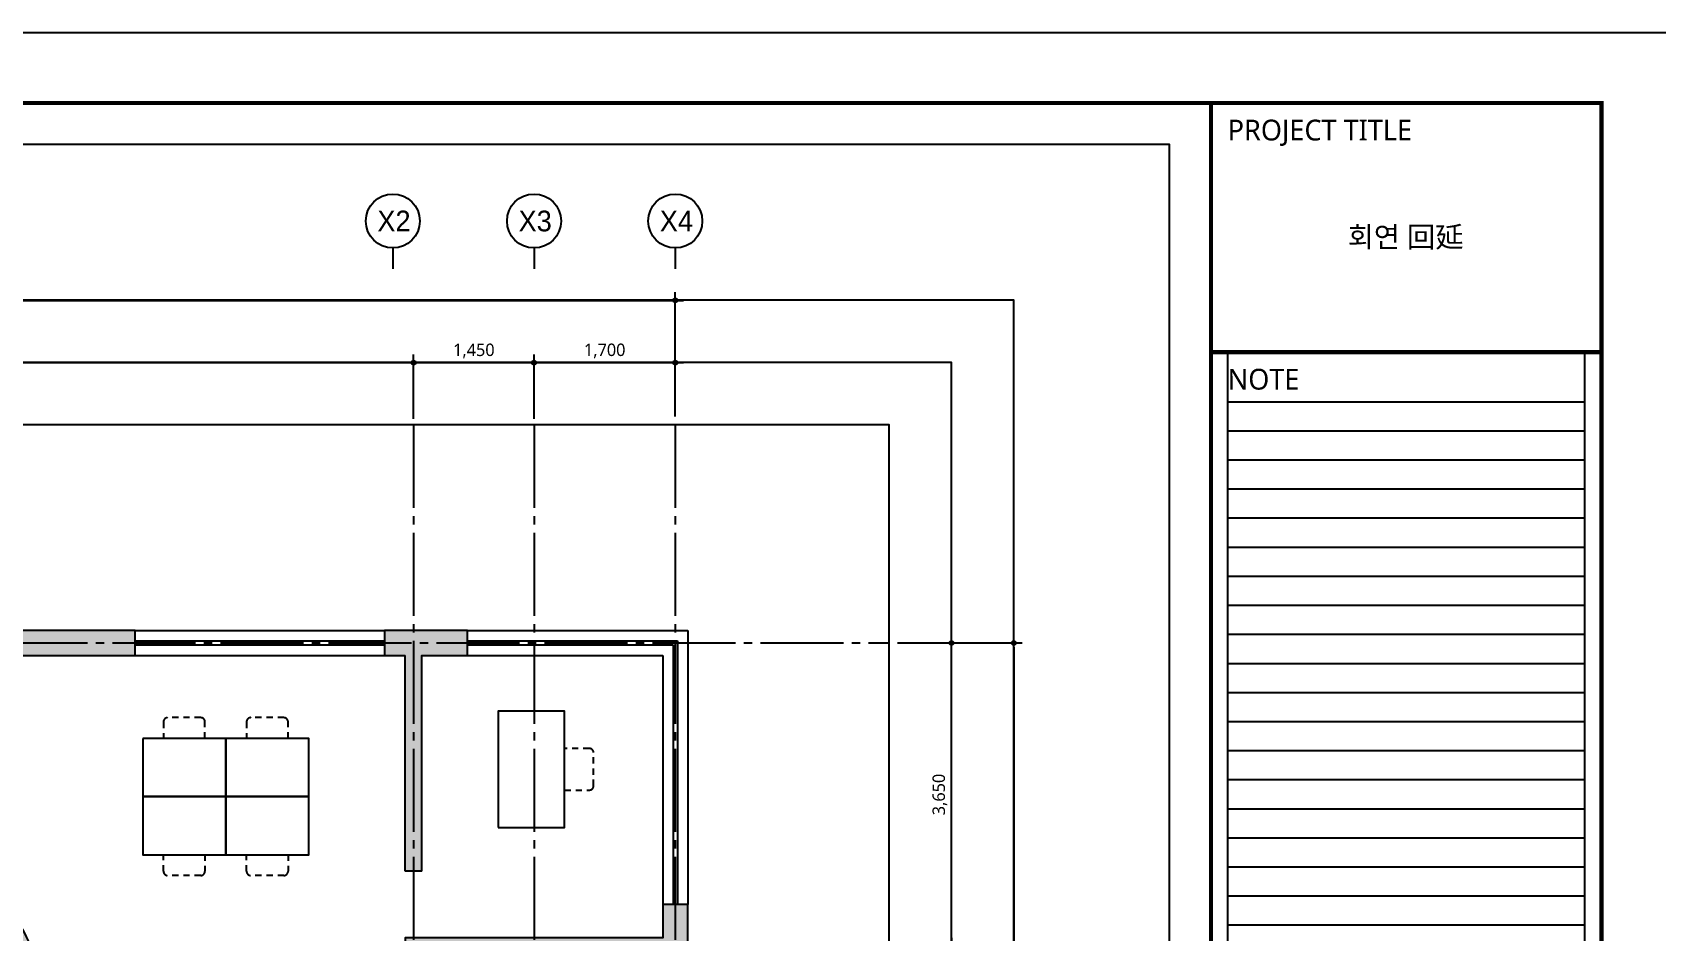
# Model space of a CAD drawing. Header units: millimetres. Extents: x 2135 to 254135, y 1035 to 90135.
# Drawn here: x 65947 to 85497, y 79310 to 90135 of the extents above; entities that cross this region are included whole.
import ezdxf
from ezdxf.enums import TextEntityAlignment as Align

# ---------------------------------------------------------------- set-up
doc = ezdxf.new("R2010")
doc.units = ezdxf.units.MM
for name, pattern in [('CEN3', [26, 20, -2, 2, -2]), ('CENTER2', [28.575, 19.05, -3.175, 3.175, -3.175]), ('JIS_02_0.7', [1.35, 0.75, -0.6])]:
    doc.linetypes.add(name, pattern=pattern)
doc.layers.get('Defpoints').update_dxf_attribs({"color": 157})
for name, color, linetype in [('A-01-CNTL', 1, 'CENTER2'), ('A-02-WALL', 2, 'Continuous'), ('A-03-TEXT', 3, 'Continuous'), ('A-07-DIM', 7, 'Continuous'), ('A-07-SYM', 7, 'Continuous'), ('A-08-FIXD', 8, 'Continuous'), ('A-08-FURL', 8, 'JIS_02_0.7'), ('A-251-HACH', 253, 'Continuous'), ('Dor', 4, 'Continuous'), ('form_TED.A', 40, 'Continuous'), ('HRAL', 9, 'Continuous'), ('TEXT1_TED.A', 2, 'Continuous'), ('TEXT2_TED.A', 3, 'Continuous'), ('WA2(가벽)_TED.A', 7, 'Continuous')]:
    doc.layers.add(name, color=color, linetype=linetype)
doc.styles.add('돋움', font='')
doc.styles.add('맑은고딕', font='malgun.ttf')
doc.styles.get('돋움').set_extended_font_data('Dotum')
doc.dimstyles.new('HR-100', dxfattribs={"dimscale": 120, "dimtxt": 3, "dimasz": 1, "dimexe": 2, "dimexo": 2, "dimgap": 1, "dimtad": 1, "dimdec": 0, "dimdsep": 46, "dimlunit": 6, "dimtxsty": '맑은고딕', "dimblk": 'DIMDOT', "dimcen": 2.5, "dimdle": 1.5, "dimclrd": 7, "dimclrt": 3, "dimadec": 0, "dimazin": 0, "dimtfac": 1, "dimtdec": 0, "dimtix": 1, "dimtmove": 2, "dimatfit": 3, "dimfxl": 1, "dimtvp": 1, "dimtolj": 1, "dimtzin": 0, "dimlwd": -1, "dimarcsym": 0})

# ---------------------------------------------------------------- blocks, each defined once
blk = doc.blocks.new('FORM_TED.A')
at = {"layer": 'Defpoints', "color": 143, "ltscale": 100, "true_color": 0x7aafdf}
for points in [[(12, 13.5), (355, 13.5), (355, 283.5), (12, 283.5)], [(30.75, 32.25), (336.25, 32.25), (336.25, 264.75), (30.75, 264.75)], [(38.25, 39.75), (328.75, 39.75), (328.75, 257.25), (38.25, 257.25)], [(45.75, 47.25), (321.25, 47.25), (321.25, 249.75), (45.75, 249.75)]]:
    blk.add_lwpolyline(points, close=True, dxfattribs=at)
at = {"layer": 'form_TED.A', "color": 253, "ltscale": 30}
for p, q in [((362, 8.5), (362, 258.5)), ((405, 8.5), (405, 258.5)), ((405, 252.5), (362, 252.5)), ((405, 249), (362, 249)), ((405, 245.5), (362, 245.5)), ((405, 242), (362, 242)), ((405, 238.5), (362, 238.5)), ((405, 235), (362, 235)), ((405, 231.5), (362, 231.5)), ((405, 228), (362, 228)), ((405, 224.5), (362, 224.5)), ((405, 221), (362, 221)), ((405, 217.5), (362, 217.5)), ((405, 214), (362, 214)), ((405, 210.5), (362, 210.5)), ((405, 207), (362, 207)), ((405, 203.5), (362, 203.5)), ((405, 200), (362, 200)), ((405, 196.5), (362, 196.5)), ((405, 193), (362, 193)), ((405, 189.5), (362, 189.5))]:
    blk.add_line(p, q, dxfattribs=at)
at = {"layer": 'form_TED.A', "ltscale": 30}
blk.add_lwpolyline([(420, 0), (0, 0), (0, 297), (420, 297)], close=True, dxfattribs=at)
at = {"layer": 'form_TED.A', "ltscale": 30, "const_width": 0.5}
blk.add_lwpolyline([(407, 8.5), (7, 8.5), (7, 288.5), (407, 288.5)], close=True, dxfattribs=at)
for points in [[(360, 8.5), (360, 288.5)], [(407, 258.5), (360, 258.5)]]:
    blk.add_lwpolyline(points, dxfattribs=at)
at = {"layer": 'TEXT2_TED.A', "style": '맑은고딕'}
for s, p in [('PROJECT TITLE', (362, 286.5)), ('NOTE', (362, 256.5))]:
    blk.add_text(s, height=2.5, dxfattribs=at).set_placement(p, align=Align.TOP_LEFT)
blk = doc.blocks.new('DIMDOT')
blk.add_line((-2, 0), (2, 0))
blk.add_circle((0, 0), 0.5)
blk = doc.blocks.new('*D198')
at = {"layer": 'A-07-DIM', "color": 0, "lineweight": -2, "ltscale": 50, "transparency": 16777216}
for p, q in [((51285, 85510), (51285, 86260)), ((71985, 85510), (71985, 86260))]:
    blk.add_line(p, q, dxfattribs=at)
at = {"layer": 'A-07-DIM', "color": 7, "ltscale": 50, "transparency": 16777216}
blk.add_line((51335, 86160), (71935, 86160), dxfattribs=at)
at = {"layer": 'Defpoints', "color": 0, "ltscale": 50, "transparency": 16777216}
for p in [(71985, 86160), (51285, 85410, 0), (71985, 85410, 0)]:
    blk.add_point(p, dxfattribs=at)
at = {"layer": 'A-07-DIM', "color": 7, "ltscale": 50, "transparency": 16777216, "xscale": 50, "yscale": 50, "zscale": 50, "rotation": 180}
blk.add_blockref('DIMDOT', (51285, 86160), dxfattribs=at)
at = {"layer": 'A-07-DIM', "color": 7, "ltscale": 50, "transparency": 16777216, "xscale": 50, "yscale": 50, "zscale": 50}
blk.add_blockref('DIMDOT', (71985, 86160), dxfattribs=at)
at = {"layer": 'A-07-DIM', "color": 3, "ltscale": 50, "transparency": 16777216, "insert": (61635, 86300), "char_height": 150, "attachment_point": 5, "style": '맑은고딕'}
blk.add_mtext('\\A1;20,700', dxfattribs=at)
blk = doc.blocks.new('*D199')
at = {"layer": 'A-07-DIM', "color": 0, "lineweight": -2, "ltscale": 50, "transparency": 16777216}
for p, q in [((51285, 85510), (51285, 87010)), ((73685, 85510), (73685, 87010))]:
    blk.add_line(p, q, dxfattribs=at)
at = {"layer": 'A-07-DIM', "color": 7, "ltscale": 50, "transparency": 16777216}
blk.add_line((51335, 86910), (73635, 86910), dxfattribs=at)
at = {"layer": 'Defpoints', "color": 0, "ltscale": 50, "transparency": 16777216}
for p in [(73685, 86910), (51285, 85410, 0), (73685, 85410, 0)]:
    blk.add_point(p, dxfattribs=at)
at = {"layer": 'A-07-DIM', "color": 7, "ltscale": 50, "transparency": 16777216, "xscale": 50, "yscale": 50, "zscale": 50, "rotation": 180}
blk.add_blockref('DIMDOT', (51285, 86910), dxfattribs=at)
at = {"layer": 'A-07-DIM', "color": 7, "ltscale": 50, "transparency": 16777216, "xscale": 50, "yscale": 50, "zscale": 50}
blk.add_blockref('DIMDOT', (73685, 86910), dxfattribs=at)
at = {"layer": 'A-07-DIM', "color": 3, "ltscale": 50, "transparency": 16777216, "insert": (62485, 87050), "char_height": 150, "attachment_point": 5, "style": '맑은고딕'}
blk.add_mtext('\\A1;22,400', dxfattribs=at)
blk = doc.blocks.new('*D200')
at = {"layer": 'A-07-DIM', "color": 0, "lineweight": -2, "ltscale": 50, "transparency": 16777216}
for p, q in [((71985, 85510), (71985, 86260)), ((73685, 85510), (73685, 86260))]:
    blk.add_line(p, q, dxfattribs=at)
at = {"layer": 'A-07-DIM', "color": 7, "ltscale": 50, "transparency": 16777216}
blk.add_line((72035, 86160), (73635, 86160), dxfattribs=at)
at = {"layer": 'Defpoints', "color": 0, "ltscale": 50, "transparency": 16777216}
for p in [(73685, 86160), (71985, 85410, 0), (73685, 85410, 0)]:
    blk.add_point(p, dxfattribs=at)
at = {"layer": 'A-07-DIM', "color": 7, "ltscale": 50, "transparency": 16777216, "xscale": 50, "yscale": 50, "zscale": 50, "rotation": 180}
blk.add_blockref('DIMDOT', (71985, 86160), dxfattribs=at)
at = {"layer": 'A-07-DIM', "color": 7, "ltscale": 50, "transparency": 16777216, "xscale": 50, "yscale": 50, "zscale": 50}
blk.add_blockref('DIMDOT', (73685, 86160), dxfattribs=at)
at = {"layer": 'A-07-DIM', "color": 3, "ltscale": 50, "transparency": 16777216, "insert": (72835, 86301), "char_height": 150, "attachment_point": 5, "style": '맑은고딕'}
blk.add_mtext('\\A1;1,700', dxfattribs=at)
blk = doc.blocks.new('*D202')
at = {"layer": 'A-07-DIM', "color": 0, "lineweight": -2, "ltscale": 50, "transparency": 16777216}
for p, q in [((76360, 82785), (77860, 82785)), ((76360, 67785), (77860, 67785))]:
    blk.add_line(p, q, dxfattribs=at)
at = {"layer": 'A-07-DIM', "color": 7, "ltscale": 50, "transparency": 16777216}
blk.add_line((77760, 82735), (77760, 67835), dxfattribs=at)
at = {"layer": 'Defpoints', "color": 0, "ltscale": 50, "transparency": 16777216}
for p in [(76260, 82785, 0), (76260, 67785, 0), (77760, 67785)]:
    blk.add_point(p, dxfattribs=at)
at = {"layer": 'A-07-DIM', "color": 7, "ltscale": 50, "transparency": 16777216, "xscale": 50, "yscale": 50, "zscale": 50}
for p, rotation in [((77760, 82785), 90), ((77760, 67785), 270)]:
    blk.add_blockref('DIMDOT', p, dxfattribs=dict(at, rotation=rotation))
at = {"layer": 'A-07-DIM', "color": 3, "ltscale": 50, "transparency": 16777216, "insert": (77619, 75285), "char_height": 150, "attachment_point": 5, "rotation": 90, "style": '맑은고딕'}
blk.add_mtext('\\A1;15,000', dxfattribs=at)
blk = doc.blocks.new('*D278')
at = {"layer": 'A-07-DIM', "color": 0, "lineweight": -2, "ltscale": 50, "transparency": 16777216}
for p, q in [((70535, 85485), (70535, 86260)), ((71985, 85485), (71985, 86260))]:
    blk.add_line(p, q, dxfattribs=at)
at = {"layer": 'A-07-DIM', "color": 7, "ltscale": 50, "transparency": 16777216}
blk.add_line((70585, 86160), (71935, 86160), dxfattribs=at)
at = {"layer": 'Defpoints', "color": 0, "ltscale": 50, "transparency": 16777216}
for p in [(71985, 86160), (70535, 85385), (71985, 85385)]:
    blk.add_point(p, dxfattribs=at)
at = {"layer": 'A-07-DIM', "color": 7, "ltscale": 50, "transparency": 16777216, "xscale": 50, "yscale": 50, "zscale": 50, "rotation": 180}
blk.add_blockref('DIMDOT', (70535, 86160), dxfattribs=at)
at = {"layer": 'A-07-DIM', "color": 7, "ltscale": 50, "transparency": 16777216, "xscale": 50, "yscale": 50, "zscale": 50}
blk.add_blockref('DIMDOT', (71985, 86160), dxfattribs=at)
at = {"layer": 'A-07-DIM', "color": 3, "ltscale": 50, "transparency": 16777216, "insert": (71260, 86301), "char_height": 150, "attachment_point": 5, "style": '맑은고딕'}
blk.add_mtext('\\A1;1,450', dxfattribs=at)
blk = doc.blocks.new('*D281')
at = {"layer": 'A-07-DIM', "color": 7, "transparency": 16777216}
blk.add_line((77010, 79185), (77010, 82735), dxfattribs=at)
at = {"layer": 'A-07-DIM', "color": 0, "lineweight": -2, "transparency": 16777216}
for p, q in [((77110, 82785), (77110, 82785)), ((76360, 79135), (77110, 79135))]:
    blk.add_line(p, q, dxfattribs=at)
at = {"layer": 'Defpoints', "color": 0, "transparency": 16777216}
for p in [(77010, 82785), (77010, 82785), (76260, 79135)]:
    blk.add_point(p, dxfattribs=at)
at = {"layer": 'A-07-DIM', "color": 7, "transparency": 16777216, "xscale": 50, "yscale": 50, "zscale": 50}
for p, rotation in [((77010, 82785), 90), ((77010, 79135), 270)]:
    blk.add_blockref('DIMDOT', p, dxfattribs=dict(at, rotation=rotation))
at = {"layer": 'A-07-DIM', "color": 3, "transparency": 16777216, "insert": (76870, 80960), "char_height": 150, "attachment_point": 5, "rotation": 90, "style": '맑은고딕'}
blk.add_mtext('\\A1;3,650', dxfattribs=at)

msp = doc.modelspace()

# ---------------------------------------------------------------- hatches: boundary and pattern name
at = {"layer": 'A-251-HACH'}
h = msp.add_hatch(color=256, dxfattribs=at)
h.dxf.hatch_style = 1
h.paths.add_polyline_path([(65706.4, 67935.4), (51434.6, 67935.4), (51434.6, 82635.4), (65334.6, 82635.4), (65334.6, 82335.4), (65534.6, 82335.4), (65534.6, 82635.4), (67184.6, 82635.4), (67184.6, 82935.4), (51134.6, 82935.4), (51134.6, 67635.4), (65834.6, 67635.4)])
h.paths.add_polyline_path([(67658.2, 74025.6), (69296.7, 74025.6), (69296.7, 74613.2), (67658.2, 74613.2)], flags=9)
h = msp.add_hatch(color=256, dxfattribs=at)
h.dxf.hatch_style = 1
h.paths.add_polyline_path([(71184.6, 82935.4), (70184.6, 82935.4), (70184.6, 82635.4), (70434.6, 82635.4), (70434.6, 80035.4), (70634.6, 80035.4), (70634.6, 82635.4), (71184.6, 82635.4)])
h = msp.add_hatch(color=256, dxfattribs=at)
h.dxf.hatch_style = 1
h.paths.add_polyline_path([(66436.1, 77797.6, 0.0680759), (65534.6, 79863.3), (65534.6, 81235.4), (65334.6, 81235.4), (65334.6, 80175.5, 0.0180347), (64982.3, 80660.7), (64845.6, 80510.7, -0.0929823), (66213, 77849), (65413, 78033.2), (65345.7, 77740.9), (73834.6, 75786.4), (73834.6, 79635.4), (73534.6, 79635.4), (73534.6, 79235.4), (70434.6, 79235.4), (70434.6, 79035.4), (71884.6, 79035.4), (71884.6, 76543.2)])
h.paths.add_polyline_path([(72084.6, 79035.4), (73534.6, 79035.4), (73534.6, 77383.4), (72084.6, 77383.4)], flags=16)
h.paths.add_polyline_path([(72084.6, 77183.4), (73534.6, 77183.4), (73534.6, 76435.4), (72084.6, 76435.4)], flags=16)
h.paths.add_polyline_path([(59296.1, 79441.5, 0.9511622), (57187.2, 71734.9), (65606.8, 68168.5), (65834.6, 67635.4), (67634.6, 67635.4), (65835.1, 68397.6), (62112.8, 77107.3, 0.1385822), (60746.1, 78799.9), (63640.4, 78133.5), (63707.6, 78425.8)])
h.paths.add_polyline_path([(61837, 76989.4), (65436.8, 68566.3), (57292.5, 72016.1, -0.0032278), (57247.1, 72031.1, -1.5419113)], flags=16)
h.paths.add_polyline_path([(66005.2, 67999.8), (66157.2, 67935.4), (66032.7, 67935.4)], flags=16)

# ---------------------------------------------------------------- linework, layer by layer
at = {"layer": 'A-01-CNTL', "linetype": 'CEN3', "ltscale": 50}
for p, q in [((70534.6, 85410.4), (70534.6, 75212.3)), ((71984.6, 85410.4), (71984.6, 75212.3)), ((73684.6, 85410.4), (73684.6, 65160.4)), ((48709.6, 82785.4), (76259.6, 82785.4))]:
    msp.add_line(p, q, dxfattribs=at)
at = {"layer": 'A-02-WALL'}
for p, q in [((70434.6, 80035.4), (70434.6, 82635.4)), ((70634.6, 80035.4), (70434.6, 80035.4))]:
    msp.add_line(p, q, dxfattribs=at)
for points in [[(67184.6, 82935.4), (51134.6, 82935.4), (51134.6, 67635.4), (67634.6, 67635.4)], [(65534.6, 82335.4), (65534.6, 82635.4), (67184.6, 82635.4), (67184.6, 82935.4)], [(70634.6, 80035.4), (70634.6, 82635.4), (71184.6, 82635.4), (71184.6, 82935.4), (70184.6, 82935.4), (70184.6, 82635.4)], [(70184.6, 82635.4), (70434.6, 82635.4)]]:
    msp.add_lwpolyline(points, dxfattribs=at)
for points in [[(64845.6, 80510.7, -0.0929823), (66213, 77849), (65413, 78033.2), (65345.7, 77740.9), (73834.6, 75786.4)], [(73834.6, 75786.4), (73834.6, 79635.4), (73534.6, 79635.4), (73534.6, 79235.4), (70434.6, 79235.4), (70434.6, 79035.4), (71884.6, 79035.4), (71884.6, 76543.2), (66436.1, 77797.6, 0.0680759), (65534.6, 79863.3)]]:
    msp.add_lwpolyline(points, format="xyb", dxfattribs=at)
at = {"layer": 'A-07-SYM', "ltscale": 50}
for p, q in [((70284.6, 87540.4, 0), (70284.6, 87290.4, 0)), ((71984.6, 87540.4, 0), (71984.6, 87290.4, 0)), ((73684.6, 87540.4, 0), (73684.6, 87290.4, 0))]:
    msp.add_line(p, q, dxfattribs=at)
for centre in [(70284.6, 87865.4, 0), (71984.6, 87865.4, 0), (73684.6, 87865.4, 0)]:
    msp.add_circle(centre, 325, dxfattribs=at)
at = {"layer": 'A-08-FIXD', "linetype": 'ByBlock', "ltscale": 100}
for points in [[(71551.5, 80564), (72351.5, 80564), (72351.5, 81964), (71551.5, 81964)], [(67273.3, 81635.4), (67273.3, 80935.4), (68273.3, 80935.4), (68273.3, 81635.4)], [(68273.3, 81635.4), (68273.3, 80935.4), (69273.3, 80935.4), (69273.3, 81635.4)], [(67273.3, 80935.4), (67273.3, 80235.4), (68273.3, 80235.4), (68273.3, 80935.4)], [(68273.3, 80935.4), (68273.3, 80235.4), (69273.3, 80235.4), (69273.3, 80935.4)]]:
    msp.add_lwpolyline(points, close=True, dxfattribs=at)
at = {"layer": 'A-08-FURL', "ltscale": 100}
for points in [[(68023.3, 81635.4), (68023.3, 81835.4, 0.4142136), (67973.3, 81885.4), (67573.3, 81885.4, 0.4142136), (67523.3, 81835.4), (67523.3, 81635.4)], [(69023.3, 81635.4), (69023.3, 81835.4, 0.4142136), (68973.3, 81885.4), (68573.3, 81885.4, 0.4142136), (68523.3, 81835.4), (68523.3, 81635.4)], [(72351.5, 81014), (72651.5, 81014, 0.4142136), (72701.5, 81064), (72701.5, 81464, 0.4142136), (72651.5, 81514), (72351.5, 81514)], [(68023.3, 80235.4), (68023.3, 80035.4, -0.4142136), (67973.3, 79985.4), (67573.3, 79985.4, -0.4142136), (67523.3, 80035.4), (67523.3, 80235.4)], [(69023.3, 80235.4), (69023.3, 80035.4, -0.4142136), (68973.3, 79985.4), (68573.3, 79985.4, -0.4142136), (68523.3, 80035.4), (68523.3, 80235.4)]]:
    msp.add_lwpolyline(points, format="xyb", dxfattribs=at)
at = {"layer": 'Dor'}
for p, q in [((67184.6, 82810.4), (70184.6, 82810.4)), ((67184.6, 82760.4), (70184.6, 82760.4)), ((71184.6, 82810.4), (73709.6, 82810.4)), ((71184.6, 82760.4), (73659.6, 82760.4)), ((73659.6, 82760.4), (73659.6, 79635.4)), ((73709.6, 82810.4), (73709.6, 79635.4))]:
    msp.add_line(p, q, dxfattribs=at)
at = {"layer": 'HRAL'}
for p, q in [((67184.6, 82935.4), (70184.6, 82935.4)), ((71184.6, 82935.4), (73834.6, 82935.4)), ((73834.6, 82935.4), (73834.6, 79635.4)), ((67184.6, 82635.4), (70184.6, 82635.4)), ((71184.6, 82635.4), (73534.6, 82635.4)), ((73534.6, 82635.4), (73534.6, 79635.4))]:
    msp.add_line(p, q, dxfattribs=at)

# ---------------------------------------------------------------- block references
at = {"layer": 'WA2(가벽)_TED.A', "xscale": 100, "yscale": 100, "zscale": 100}
msp.add_blockref('FORM_TED.A', (44134.6, 60435.4), dxfattribs=at)

# ---------------------------------------------------------------- texts
at = {"layer": 'A-03-TEXT', "ltscale": 50, "style": '돋움'}
for s, p in [('X2', (70298.2, 87865.4, 0)), ('X3', (71998.2, 87865.4, 0)), ('X4', (73698.2, 87865.4, 0))]:
    msp.add_text(s, height=250, dxfattribs=at).set_placement(p, align=Align.MIDDLE_CENTER)
at = {"layer": 'TEXT1_TED.A', "style": '맑은고딕'}
msp.add_text('회연 回延', height=250, dxfattribs=at).set_placement((82477.2, 87674), align=Align.MIDDLE_CENTER)

# ---------------------------------------------------------------- dimensions: what is measured, and where the dimension line sits
at = {"layer": 'A-07-DIM', "ltscale": 50}
for base, p1, p2, picture, middle in [((73684.6, 86910.4, 0), (51284.6, 85410.4), (73684.6, 85410.4), '*D199', (62484.6, 87050.4, 0)), ((71984.6, 86160.4, 0), (51284.6, 85410.4), (71984.6, 85410.4), '*D198', (61634.6, 86300.4, 0)), ((71984.6, 86160.4), (70534.6, 85385.4), (71984.6, 85385.4), '*D278', (71259.6, 86300.9)), ((73684.6, 86160.4, 0), (71984.6, 85410.4), (73684.6, 85410.4), '*D200', (72834.6, 86300.9, 0))]:
    dim = msp.add_linear_dim(base=base, p1=p1, p2=p2, dimstyle='HR-100', override={"dimscale": 50}, dxfattribs=at)
    dim.commit()
    dim.dimension.update_dxf_attribs({"geometry": picture, "text_midpoint": middle})
dim = msp.add_linear_dim(base=(77759.6, 67785.4), p1=(76259.6, 82785.4, 0), p2=(76259.6, 67785.4, 0), angle=270, dimstyle='HR-100', override={"dimscale": 50}, dxfattribs=at)
dim.commit()
dim.dimension.update_dxf_attribs({"geometry": '*D202', "text_midpoint": (77619.2, 75285.4)})
at = {"layer": 'A-07-DIM'}
dim = msp.add_linear_dim(base=(77009.6, 82785.4), p1=(76259.6, 79135.4), p2=(77009.6, 82785.4), angle=90, dimstyle='HR-100', override={"dimscale": 50}, dxfattribs=at)
dim.commit()
dim.dimension.update_dxf_attribs({"geometry": '*D281', "text_midpoint": (76869.6, 80960.4)})

doc.saveas('drawing.dxf')
